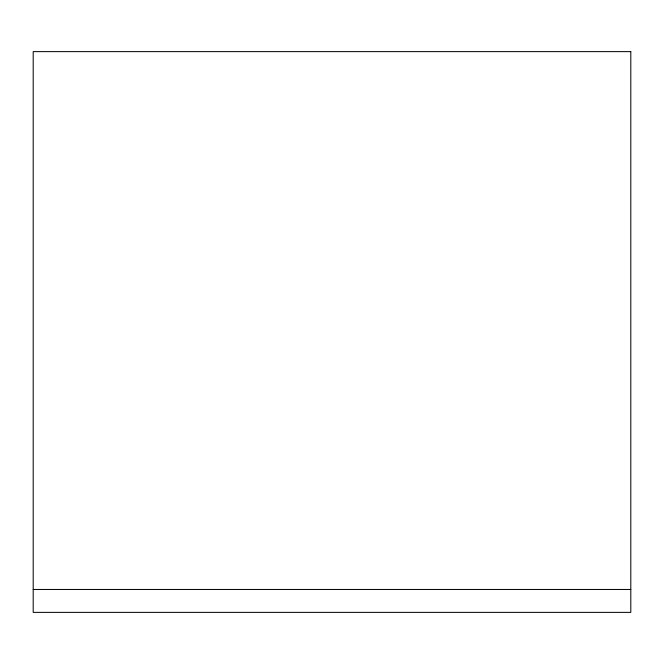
<?xml version="1.0" encoding="UTF-8"?>
<svg xmlns="http://www.w3.org/2000/svg" width="664" height="664" viewBox="0 0 664 664"><rect width="100%" height="100%" fill="white"/><g stroke="black" fill="none" stroke-linecap="round" stroke-linejoin="round"><path stroke-width="1" d="M33.2 589.466L630.8 589.466M630.8 51.626L33.2 51.626L33.2 612.374L630.8 612.374L630.8 51.626"/></g></svg>
